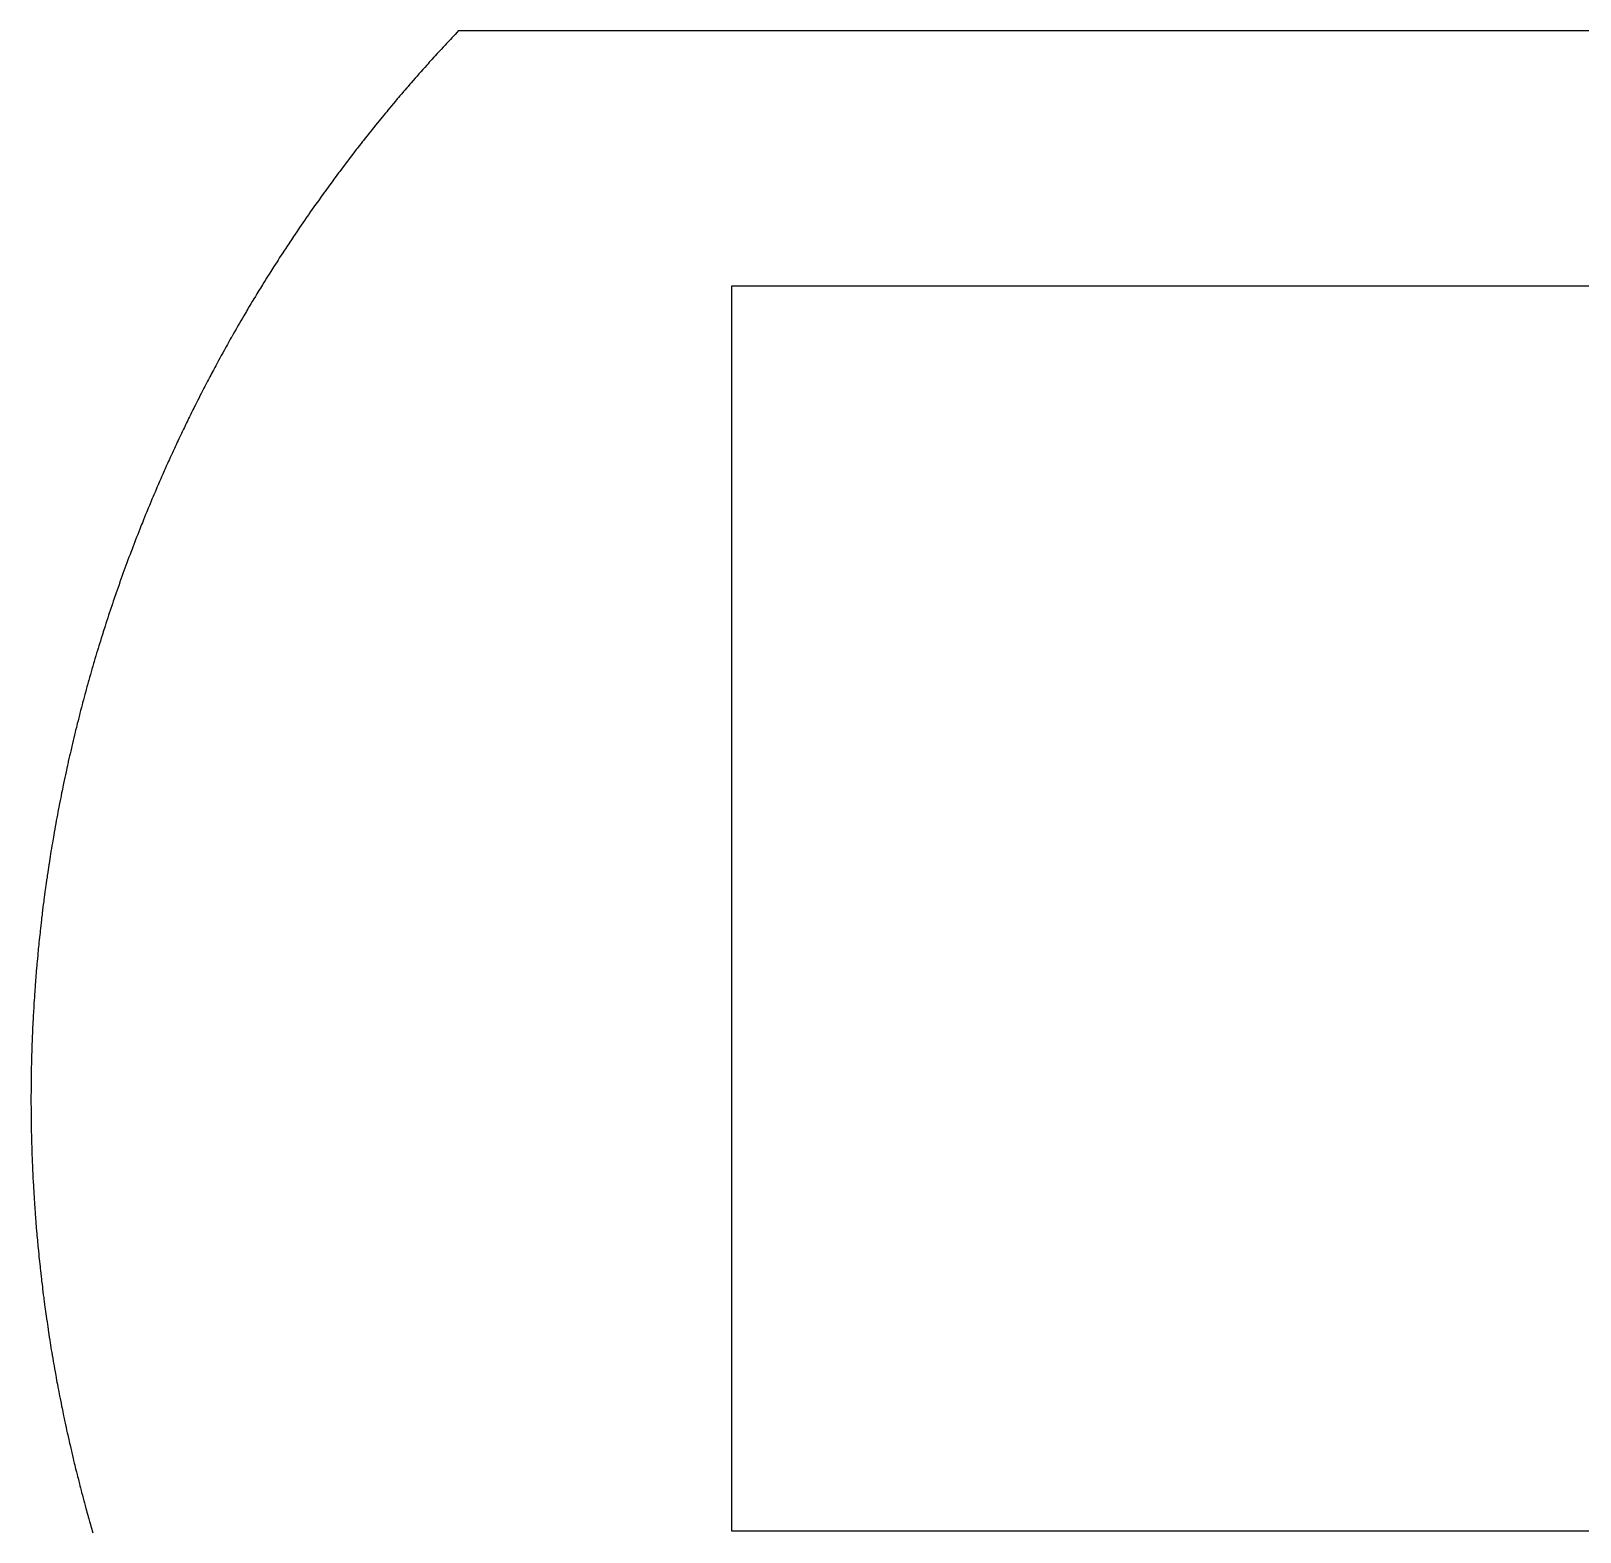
# Model space of a CAD drawing. Header units: metres. Extents: x 0 to 110, y 0 to 92.
# Drawn here: x 0 to 54.7, y 39.5 to 92.5 of the extents above; entities that cross this region are included whole.
import ezdxf

# ---------------------------------------------------------------- set-up
doc = ezdxf.new("R2010")
doc.units = ezdxf.units.M

msp = doc.modelspace()

# ---------------------------------------------------------------- linework, layer by layer
for p, q in [((15.095, 92.5), (15.052, 92.454)), ((94.405, 92.5), (15.095, 92.5)), ((14.557, 91.927), (14.488, 91.851)), ((14.628, 92.003), (14.557, 91.927)), ((14.675, 92.053), (14.628, 92.003)), ((14.745, 92.129), (14.675, 92.053)), ((14.815, 92.204), (14.745, 92.129)), ((14.863, 92.254), (14.815, 92.204)), ((14.933, 92.329), (14.863, 92.254)), ((14.98, 92.379), (14.933, 92.329)), ((15.052, 92.454), (14.98, 92.379)), ((14.07, 91.393), (14.024, 91.342)), ((14.117, 91.445), (14.07, 91.393)), ((14.163, 91.496), (14.117, 91.445)), ((14.232, 91.572), (14.163, 91.496)), ((14.278, 91.623), (14.232, 91.572)), ((14.348, 91.699), (14.278, 91.623)), ((14.418, 91.775), (14.348, 91.699)), ((14.488, 91.851), (14.418, 91.775)), ((13.636, 90.905), (13.568, 90.828)), ((13.704, 90.983), (13.636, 90.905)), ((13.75, 91.034), (13.704, 90.983)), ((13.773, 91.06), (13.75, 91.034)), ((13.841, 91.137), (13.773, 91.06)), ((13.91, 91.214), (13.841, 91.137)), ((13.979, 91.291), (13.91, 91.214)), ((14.024, 91.342), (13.979, 91.291)), ((13.095, 90.281), (13.028, 90.203)), ((13.162, 90.36), (13.095, 90.281)), ((13.207, 90.412), (13.162, 90.36)), ((13.275, 90.49), (13.207, 90.412)), ((13.319, 90.542), (13.275, 90.49)), ((13.387, 90.62), (13.319, 90.542)), ((13.432, 90.672), (13.387, 90.62)), ((13.5, 90.75), (13.432, 90.672)), ((13.568, 90.828), (13.5, 90.75)), ((12.674, 89.781), (12.608, 89.702)), ((12.74, 89.861), (12.674, 89.781)), ((12.807, 89.94), (12.74, 89.861)), ((12.873, 90.019), (12.807, 89.94)), ((12.94, 90.098), (12.873, 90.019)), ((12.984, 90.15), (12.94, 90.098)), ((13.028, 90.203), (12.984, 90.15)), ((12.237, 89.25), (12.172, 89.17)), ((12.303, 89.33), (12.237, 89.25)), ((12.346, 89.383), (12.303, 89.33)), ((12.411, 89.463), (12.346, 89.383)), ((12.455, 89.516), (12.411, 89.463)), ((12.521, 89.596), (12.455, 89.516)), ((12.564, 89.649), (12.521, 89.596)), ((12.608, 89.702), (12.564, 89.649)), ((11.807, 88.713), (11.743, 88.632)), ((11.871, 88.794), (11.807, 88.713)), ((11.914, 88.848), (11.871, 88.794)), ((11.957, 88.901), (11.914, 88.848)), ((11.979, 88.928), (11.957, 88.901)), ((12.043, 89.009), (11.979, 88.928)), ((12.108, 89.089), (12.043, 89.009)), ((12.172, 89.17), (12.108, 89.089)), ((11.363, 88.143), (11.321, 88.089)), ((11.426, 88.225), (11.363, 88.143)), ((11.489, 88.307), (11.426, 88.225)), ((11.531, 88.361), (11.489, 88.307)), ((11.595, 88.442), (11.531, 88.361)), ((11.658, 88.524), (11.595, 88.442)), ((11.701, 88.578), (11.658, 88.524)), ((11.743, 88.632), (11.701, 88.578)), ((10.967, 87.623), (10.905, 87.54)), ((11.029, 87.706), (10.967, 87.623)), ((11.071, 87.76), (11.029, 87.706)), ((11.133, 87.843), (11.071, 87.76)), ((11.175, 87.897), (11.133, 87.843)), ((11.216, 87.952), (11.175, 87.897)), ((11.279, 88.034), (11.216, 87.952)), ((11.321, 88.089), (11.279, 88.034)), ((10.558, 87.07), (10.497, 86.987)), ((10.598, 87.126), (10.558, 87.07)), ((10.659, 87.209), (10.598, 87.126)), ((10.7, 87.264), (10.659, 87.209)), ((10.741, 87.32), (10.7, 87.264)), ((10.803, 87.403), (10.741, 87.32)), ((10.864, 87.485), (10.803, 87.403)), ((10.905, 87.54), (10.864, 87.485)), ((10.115, 86.456), (10.055, 86.372)), ((10.175, 86.54), (10.115, 86.456)), ((10.235, 86.624), (10.175, 86.54)), ((10.295, 86.708), (10.235, 86.624)), ((10.355, 86.792), (10.295, 86.708)), ((10.376, 86.82), (10.355, 86.792)), ((10.436, 86.903), (10.376, 86.82)), ((10.497, 86.987), (10.436, 86.903)), ((9.759, 85.95), (9.72, 85.893)), ((9.799, 86.006), (9.759, 85.95)), ((9.818, 86.034), (9.799, 86.006)), ((9.877, 86.119), (9.818, 86.034)), ((9.937, 86.203), (9.877, 86.119)), ((9.996, 86.288), (9.937, 86.203)), ((10.055, 86.372), (9.996, 86.288)), ((9.39, 85.41), (9.332, 85.325)), ((9.448, 85.496), (9.39, 85.41)), ((9.487, 85.552), (9.448, 85.496)), ((9.545, 85.638), (9.487, 85.552)), ((9.603, 85.723), (9.545, 85.638)), ((9.662, 85.808), (9.603, 85.723)), ((9.72, 85.893), (9.662, 85.808)), ((9.046, 84.895), (8.99, 84.809)), ((9.103, 84.981), (9.046, 84.895)), ((9.141, 85.039), (9.103, 84.981)), ((9.198, 85.124), (9.141, 85.039)), ((9.237, 85.182), (9.198, 85.124)), ((9.275, 85.239), (9.237, 85.182)), ((9.332, 85.325), (9.275, 85.239)), ((8.69, 84.347), (8.634, 84.261)), ((8.727, 84.405), (8.69, 84.347)), ((8.783, 84.492), (8.727, 84.405)), ((8.839, 84.579), (8.783, 84.492)), ((8.895, 84.665), (8.839, 84.579)), ((8.952, 84.751), (8.895, 84.665)), ((8.99, 84.809), (8.952, 84.751)), ((8.321, 83.766), (8.267, 83.679)), ((8.358, 83.825), (8.321, 83.766)), ((8.413, 83.912), (8.358, 83.825)), ((8.468, 83.999), (8.413, 83.912)), ((8.505, 84.058), (8.468, 83.999)), ((8.541, 84.116), (8.505, 84.058)), ((8.578, 84.174), (8.541, 84.116)), ((8.634, 84.261), (8.578, 84.174)), ((7.978, 83.21), (7.925, 83.122)), ((8.014, 83.269), (7.978, 83.21)), ((8.05, 83.328), (8.014, 83.269)), ((8.104, 83.415), (8.05, 83.328)), ((8.14, 83.474), (8.104, 83.415)), ((8.176, 83.533), (8.14, 83.474)), ((8.23, 83.62), (8.176, 83.533)), ((8.267, 83.679), (8.23, 83.62)), ((24.75, 39.5), (24.75, 83.5)), ((24.75, 83.5), (84.75, 83.5)), ((7.659, 82.679), (7.624, 82.62)), ((7.712, 82.768), (7.659, 82.679)), ((7.765, 82.856), (7.712, 82.768)), ((7.818, 82.945), (7.765, 82.856)), ((7.871, 83.034), (7.818, 82.945)), ((7.925, 83.122), (7.871, 83.034)), ((7.312, 82.085), (7.295, 82.055)), ((7.364, 82.175), (7.312, 82.085)), ((7.416, 82.264), (7.364, 82.175)), ((7.468, 82.353), (7.416, 82.264)), ((7.52, 82.442), (7.468, 82.353)), ((7.572, 82.531), (7.52, 82.442)), ((7.607, 82.59), (7.572, 82.531)), ((7.624, 82.62), (7.607, 82.59)), ((7.04, 81.607), (6.989, 81.517)), ((7.074, 81.667), (7.04, 81.607)), ((7.09, 81.697), (7.074, 81.667)), ((7.141, 81.787), (7.09, 81.697)), ((7.192, 81.876), (7.141, 81.787)), ((7.244, 81.966), (7.192, 81.876)), ((7.295, 82.055), (7.244, 81.966)), ((6.723, 81.035), (6.673, 80.945)), ((6.772, 81.126), (6.723, 81.035)), ((6.822, 81.216), (6.772, 81.126)), ((6.855, 81.277), (6.822, 81.216)), ((6.905, 81.367), (6.855, 81.277)), ((6.939, 81.427), (6.905, 81.367)), ((6.989, 81.517), (6.939, 81.427)), ((6.412, 80.46), (6.38, 80.4)), ((6.445, 80.521), (6.412, 80.46)), ((6.493, 80.612), (6.445, 80.521)), ((6.526, 80.673), (6.493, 80.612)), ((6.575, 80.763), (6.526, 80.673)), ((6.624, 80.854), (6.575, 80.763)), ((6.673, 80.945), (6.624, 80.854)), ((6.14, 79.942), (6.109, 79.881)), ((6.188, 80.034), (6.14, 79.942)), ((6.236, 80.126), (6.188, 80.034)), ((6.268, 80.187), (6.236, 80.126)), ((6.316, 80.278), (6.268, 80.187)), ((6.348, 80.339), (6.316, 80.278)), ((6.38, 80.4), (6.348, 80.339)), ((5.843, 79.361), (5.797, 79.268)), ((5.89, 79.453), (5.843, 79.361)), ((5.936, 79.545), (5.89, 79.453)), ((5.967, 79.606), (5.936, 79.545)), ((6.014, 79.698), (5.967, 79.606)), ((6.061, 79.79), (6.014, 79.698)), ((6.109, 79.881), (6.061, 79.79)), ((5.568, 78.806), (5.523, 78.713)), ((5.598, 78.868), (5.568, 78.806)), ((5.644, 78.96), (5.598, 78.868)), ((5.674, 79.022), (5.644, 78.96)), ((5.72, 79.114), (5.674, 79.022)), ((5.751, 79.176), (5.72, 79.114)), ((5.781, 79.237), (5.751, 79.176)), ((5.797, 79.268), (5.781, 79.237)), ((5.314, 78.279), (5.269, 78.186)), ((5.343, 78.341), (5.314, 78.279)), ((5.388, 78.434), (5.343, 78.341)), ((5.418, 78.496), (5.388, 78.434)), ((5.463, 78.589), (5.418, 78.496)), ((5.493, 78.651), (5.463, 78.589)), ((5.523, 78.713), (5.493, 78.651)), ((5.065, 77.75), (5.022, 77.656)), ((5.094, 77.812), (5.065, 77.75)), ((5.123, 77.874), (5.094, 77.812)), ((5.167, 77.968), (5.123, 77.874)), ((5.196, 78.03), (5.167, 77.968)), ((5.225, 78.093), (5.196, 78.03)), ((5.269, 78.186), (5.225, 78.093)), ((4.822, 77.218), (4.78, 77.124)), ((4.851, 77.28), (4.822, 77.218)), ((4.879, 77.343), (4.851, 77.28)), ((4.922, 77.437), (4.879, 77.343)), ((4.965, 77.531), (4.922, 77.437)), ((4.993, 77.594), (4.965, 77.531)), ((5.022, 77.656), (4.993, 77.594)), ((4.585, 76.683), (4.544, 76.588)), ((4.613, 76.746), (4.585, 76.683)), ((4.654, 76.841), (4.613, 76.746)), ((4.682, 76.903), (4.654, 76.841)), ((4.71, 76.966), (4.682, 76.903)), ((4.738, 77.029), (4.71, 76.966)), ((4.78, 77.124), (4.738, 77.029)), ((4.34, 76.114), (4.314, 76.051)), ((4.381, 76.209), (4.34, 76.114)), ((4.421, 76.304), (4.381, 76.209)), ((4.448, 76.368), (4.421, 76.304)), ((4.489, 76.462), (4.448, 76.368)), ((4.517, 76.525), (4.489, 76.462)), ((4.544, 76.588), (4.517, 76.525)), ((4.089, 75.511), (4.05, 75.415)), ((4.141, 75.638), (4.089, 75.511)), ((4.181, 75.734), (4.141, 75.638)), ((4.207, 75.797), (4.181, 75.734)), ((4.247, 75.892), (4.207, 75.797)), ((4.274, 75.956), (4.247, 75.892)), ((4.314, 76.051), (4.274, 75.956)), ((3.883, 75.001), (3.845, 74.905)), ((3.908, 75.065), (3.883, 75.001)), ((3.934, 75.129), (3.908, 75.065)), ((3.972, 75.224), (3.934, 75.129)), ((4.011, 75.32), (3.972, 75.224)), ((4.05, 75.415), (4.011, 75.32)), ((3.669, 74.456), (3.632, 74.36)), ((3.694, 74.52), (3.669, 74.456)), ((3.732, 74.617), (3.694, 74.52)), ((3.769, 74.713), (3.732, 74.617)), ((3.807, 74.809), (3.769, 74.713)), ((3.845, 74.905), (3.807, 74.809)), ((3.462, 73.909), (3.426, 73.813)), ((3.498, 74.006), (3.462, 73.909)), ((3.522, 74.071), (3.498, 74.006)), ((3.547, 74.135), (3.522, 74.071)), ((3.571, 74.199), (3.547, 74.135)), ((3.595, 74.263), (3.571, 74.199)), ((3.632, 74.36), (3.595, 74.263)), ((3.248, 73.328), (3.214, 73.231)), ((3.284, 73.425), (3.248, 73.328)), ((3.319, 73.522), (3.284, 73.425)), ((3.354, 73.619), (3.319, 73.522)), ((3.39, 73.716), (3.354, 73.619)), ((3.426, 73.813), (3.39, 73.716)), ((3.076, 72.842), (3.042, 72.745)), ((3.11, 72.939), (3.076, 72.842)), ((3.144, 73.037), (3.11, 72.939)), ((3.179, 73.134), (3.144, 73.037)), ((3.214, 73.231), (3.179, 73.134)), ((2.874, 72.257), (2.852, 72.191)), ((2.907, 72.354), (2.874, 72.257)), ((2.93, 72.419), (2.907, 72.354)), ((2.963, 72.517), (2.93, 72.419)), ((2.985, 72.582), (2.963, 72.517)), ((3.008, 72.647), (2.985, 72.582)), ((3.042, 72.745), (3.008, 72.647)), ((2.701, 71.734), (2.669, 71.636)), ((2.712, 71.767), (2.701, 71.734)), ((2.744, 71.865), (2.712, 71.767)), ((2.765, 71.93), (2.744, 71.865)), ((2.798, 72.028), (2.765, 71.93)), ((2.82, 72.093), (2.798, 72.028)), ((2.852, 72.191), (2.82, 72.093)), ((2.512, 71.144), (2.481, 71.046)), ((2.533, 71.21), (2.512, 71.144)), ((2.554, 71.276), (2.533, 71.21)), ((2.574, 71.341), (2.554, 71.276)), ((2.595, 71.407), (2.574, 71.341)), ((2.616, 71.472), (2.595, 71.407)), ((2.648, 71.57), (2.616, 71.472)), ((2.669, 71.636), (2.648, 71.57)), ((2.35, 70.618), (2.32, 70.52)), ((2.37, 70.684), (2.35, 70.618)), ((2.4, 70.783), (2.37, 70.684)), ((2.42, 70.849), (2.4, 70.783)), ((2.451, 70.947), (2.42, 70.849)), ((2.481, 71.046), (2.451, 70.947)), ((2.184, 70.058), (2.155, 69.959)), ((2.212, 70.157), (2.184, 70.058)), ((2.232, 70.223), (2.212, 70.157)), ((2.261, 70.322), (2.232, 70.223)), ((2.291, 70.421), (2.261, 70.322)), ((2.32, 70.52), (2.291, 70.421)), ((2.023, 69.495), (1.995, 69.396)), ((2.042, 69.562), (2.023, 69.495)), ((2.07, 69.661), (2.042, 69.562)), ((2.098, 69.76), (2.07, 69.661)), ((2.126, 69.859), (2.098, 69.76)), ((2.155, 69.959), (2.126, 69.859)), ((1.877, 68.965), (1.851, 68.865)), ((1.904, 69.064), (1.877, 68.965)), ((1.922, 69.131), (1.904, 69.064)), ((1.95, 69.23), (1.922, 69.131)), ((1.977, 69.33), (1.95, 69.23)), ((1.995, 69.396), (1.977, 69.33)), ((1.729, 68.399), (1.712, 68.332)), ((1.754, 68.499), (1.729, 68.399)), ((1.78, 68.599), (1.754, 68.499)), ((1.807, 68.699), (1.78, 68.599)), ((1.824, 68.765), (1.807, 68.699)), ((1.851, 68.865), (1.824, 68.765)), ((1.602, 67.899), (1.578, 67.799)), ((1.619, 67.966), (1.602, 67.899)), ((1.636, 68.032), (1.619, 67.966)), ((1.661, 68.132), (1.636, 68.032)), ((1.686, 68.232), (1.661, 68.132)), ((1.712, 68.332), (1.686, 68.232)), ((1.465, 67.33), (1.441, 67.23)), ((1.489, 67.431), (1.465, 67.33)), ((1.513, 67.531), (1.489, 67.431)), ((1.537, 67.632), (1.513, 67.531)), ((1.561, 67.732), (1.537, 67.632)), ((1.578, 67.799), (1.561, 67.732)), ((1.341, 66.794), (1.319, 66.693)), ((1.364, 66.895), (1.341, 66.794)), ((1.379, 66.962), (1.364, 66.895)), ((1.402, 67.062), (1.379, 66.962)), ((1.426, 67.163), (1.402, 67.062)), ((1.441, 67.23), (1.426, 67.163)), ((1.216, 66.223), (1.194, 66.122)), ((1.237, 66.324), (1.216, 66.223)), ((1.252, 66.391), (1.237, 66.324)), ((1.267, 66.458), (1.252, 66.391)), ((1.289, 66.559), (1.267, 66.458)), ((1.311, 66.66), (1.289, 66.559)), ((1.319, 66.693), (1.311, 66.66)), ((1.11, 65.718), (1.096, 65.65)), ((1.124, 65.785), (1.11, 65.718)), ((1.138, 65.853), (1.124, 65.785)), ((1.152, 65.92), (1.138, 65.853)), ((1.173, 66.021), (1.152, 65.92)), ((1.194, 66.122), (1.173, 66.021)), ((0.996, 65.144), (0.983, 65.077)), ((1.009, 65.212), (0.996, 65.144)), ((1.029, 65.313), (1.009, 65.212)), ((1.049, 65.414), (1.029, 65.313)), ((1.062, 65.482), (1.049, 65.414)), ((1.082, 65.583), (1.062, 65.482)), ((1.096, 65.65), (1.082, 65.583)), ((0.894, 64.603), (0.875, 64.502)), ((0.913, 64.705), (0.894, 64.603)), ((0.931, 64.806), (0.913, 64.705)), ((0.951, 64.908), (0.931, 64.806)), ((0.963, 64.975), (0.951, 64.908)), ((0.983, 65.077), (0.963, 64.975)), ((0.792, 64.028), (0.78, 63.96)), ((0.803, 64.095), (0.792, 64.028)), ((0.821, 64.197), (0.803, 64.095)), ((0.839, 64.299), (0.821, 64.197)), ((0.857, 64.4), (0.839, 64.299)), ((0.875, 64.502), (0.857, 64.4)), ((0.707, 63.519), (0.69, 63.417)), ((0.723, 63.62), (0.707, 63.519)), ((0.74, 63.722), (0.723, 63.62)), ((0.757, 63.824), (0.74, 63.722)), ((0.769, 63.892), (0.757, 63.824)), ((0.78, 63.96), (0.769, 63.892)), ((0.616, 62.941), (0.606, 62.873)), ((0.632, 63.043), (0.616, 62.941)), ((0.637, 63.077), (0.632, 63.043)), ((0.653, 63.179), (0.637, 63.077)), ((0.663, 63.247), (0.653, 63.179)), ((0.679, 63.349), (0.663, 63.247)), ((0.69, 63.417), (0.679, 63.349)), ((0.537, 62.396), (0.527, 62.328)), ((0.551, 62.498), (0.537, 62.396)), ((0.566, 62.6), (0.551, 62.498)), ((0.576, 62.669), (0.566, 62.6)), ((0.591, 62.771), (0.576, 62.669)), ((0.606, 62.873), (0.591, 62.771)), ((0.467, 61.885), (0.458, 61.817)), ((0.48, 61.987), (0.467, 61.885)), ((0.494, 62.09), (0.48, 61.987)), ((0.503, 62.158), (0.494, 62.09)), ((0.513, 62.226), (0.503, 62.158)), ((0.527, 62.328), (0.513, 62.226)), ((0.398, 61.339), (0.39, 61.271)), ((0.41, 61.441), (0.398, 61.339)), ((0.423, 61.544), (0.41, 61.441)), ((0.436, 61.646), (0.423, 61.544)), ((0.449, 61.748), (0.436, 61.646)), ((0.458, 61.817), (0.449, 61.748)), ((0.334, 60.792), (0.327, 60.724)), ((0.346, 60.895), (0.334, 60.792)), ((0.358, 60.997), (0.346, 60.895)), ((0.369, 61.1), (0.358, 60.997)), ((0.377, 61.168), (0.369, 61.1)), ((0.39, 61.271), (0.377, 61.168)), ((0.273, 60.211), (0.266, 60.142)), ((0.283, 60.313), (0.273, 60.211)), ((0.29, 60.382), (0.283, 60.313)), ((0.301, 60.484), (0.29, 60.382)), ((0.308, 60.553), (0.301, 60.484)), ((0.319, 60.655), (0.308, 60.553)), ((0.327, 60.724), (0.319, 60.655)), ((0.227, 59.731), (0.218, 59.628)), ((0.237, 59.834), (0.227, 59.731)), ((0.246, 59.937), (0.237, 59.834)), ((0.253, 60.005), (0.246, 59.937)), ((0.259, 60.074), (0.253, 60.005)), ((0.266, 60.142), (0.259, 60.074)), ((0.177, 59.148), (0.169, 59.046)), ((0.183, 59.217), (0.177, 59.148)), ((0.188, 59.286), (0.183, 59.217)), ((0.197, 59.389), (0.188, 59.286)), ((0.206, 59.491), (0.197, 59.389)), ((0.212, 59.56), (0.206, 59.491)), ((0.218, 59.628), (0.212, 59.56)), ((0.133, 58.565), (0.126, 58.462)), ((0.138, 58.634), (0.133, 58.565)), ((0.143, 58.703), (0.138, 58.634)), ((0.15, 58.806), (0.143, 58.703)), ((0.158, 58.908), (0.15, 58.806)), ((0.163, 58.977), (0.158, 58.908)), ((0.169, 59.046), (0.163, 58.977)), ((0.102, 58.085), (0.095, 57.982)), ((0.106, 58.153), (0.102, 58.085)), ((0.112, 58.256), (0.106, 58.153)), ((0.119, 58.359), (0.112, 58.256)), ((0.126, 58.462), (0.119, 58.359)), ((0.069, 57.501), (0.064, 57.398)), ((0.073, 57.57), (0.069, 57.501)), ((0.078, 57.673), (0.073, 57.57)), ((0.082, 57.741), (0.078, 57.673)), ((0.086, 57.81), (0.082, 57.741)), ((0.089, 57.879), (0.086, 57.81)), ((0.095, 57.982), (0.089, 57.879)), ((0.043, 56.917), (0.039, 56.813)), ((0.046, 56.985), (0.043, 56.917)), ((0.05, 57.089), (0.046, 56.985)), ((0.054, 57.192), (0.05, 57.089)), ((0.059, 57.295), (0.054, 57.192)), ((0.064, 57.398), (0.059, 57.295)), ((0.026, 56.435), (0.023, 56.332)), ((0.029, 56.538), (0.026, 56.435)), ((0.032, 56.607), (0.029, 56.538)), ((0.035, 56.71), (0.032, 56.607)), ((0.039, 56.813), (0.035, 56.71)), ((0.01, 55.816), (0.009, 55.748)), ((0.012, 55.919), (0.01, 55.816)), ((0.014, 55.988), (0.012, 55.919)), ((0.016, 56.057), (0.014, 55.988)), ((0.018, 56.16), (0.016, 56.057)), ((0.02, 56.229), (0.018, 56.16)), ((0.023, 56.332), (0.02, 56.229)), ((0.003, 55.335), (0.002, 55.232)), ((0.004, 55.404), (0.003, 55.335)), ((0.005, 55.507), (0.004, 55.404)), ((0.006, 55.576), (0.005, 55.507)), ((0.007, 55.644), (0.006, 55.576)), ((0.009, 55.748), (0.007, 55.644)), ((0.001, 54.991), (0, 54.922)), ((0, 54.922), (0, 54.819)), ((0, 54.819), (0, 54.75)), ((0, 54.75), (0, 54.681)), ((0.002, 55.163), (0.001, 55.094)), ((0.001, 55.094), (0.001, 54.991)), ((0.002, 55.232), (0.002, 55.163)), ((0, 54.681), (0, 54.578)), ((0, 54.578), (0.001, 54.509)), ((0.001, 54.509), (0.001, 54.406)), ((0.001, 54.406), (0.002, 54.337)), ((0.002, 54.337), (0.002, 54.268)), ((0.002, 54.268), (0.003, 54.165)), ((0.003, 54.165), (0.004, 54.096)), ((0.004, 54.096), (0.005, 53.993)), ((0.005, 53.993), (0.006, 53.924)), ((0.006, 53.924), (0.007, 53.856)), ((0.007, 53.856), (0.009, 53.752)), ((0.009, 53.752), (0.01, 53.684)), ((0.01, 53.684), (0.012, 53.581)), ((0.012, 53.581), (0.014, 53.512)), ((0.014, 53.512), (0.016, 53.443)), ((0.016, 53.443), (0.018, 53.34)), ((0.018, 53.34), (0.02, 53.271)), ((0.02, 53.271), (0.023, 53.168)), ((0.023, 53.168), (0.025, 53.099)), ((0.025, 53.099), (0.027, 53.03)), ((0.027, 53.03), (0.029, 52.962)), ((0.029, 52.962), (0.033, 52.858)), ((0.033, 52.858), (0.035, 52.79)), ((0.035, 52.79), (0.039, 52.687)), ((0.039, 52.687), (0.043, 52.583)), ((0.043, 52.583), (0.046, 52.515)), ((0.046, 52.515), (0.049, 52.446)), ((0.049, 52.446), (0.053, 52.343)), ((0.053, 52.343), (0.058, 52.24)), ((0.058, 52.24), (0.062, 52.137)), ((0.062, 52.137), (0.067, 52.033)), ((0.067, 52.033), (0.071, 51.965)), ((0.071, 51.965), (0.076, 51.862)), ((0.076, 51.862), (0.078, 51.827)), ((0.078, 51.827), (0.084, 51.724)), ((0.084, 51.724), (0.089, 51.621)), ((0.089, 51.621), (0.095, 51.518)), ((0.095, 51.518), (0.102, 51.415)), ((0.102, 51.415), (0.108, 51.312)), ((0.108, 51.312), (0.115, 51.209)), ((0.115, 51.209), (0.119, 51.141)), ((0.119, 51.141), (0.126, 51.038)), ((0.126, 51.038), (0.133, 50.935)), ((0.133, 50.935), (0.138, 50.866)), ((0.138, 50.866), (0.143, 50.797)), ((0.143, 50.797), (0.15, 50.694)), ((0.15, 50.694), (0.158, 50.592)), ((0.158, 50.592), (0.163, 50.523)), ((0.163, 50.523), (0.169, 50.454)), ((0.169, 50.454), (0.177, 50.352)), ((0.177, 50.352), (0.183, 50.283)), ((0.183, 50.283), (0.188, 50.214)), ((0.188, 50.214), (0.197, 50.111)), ((0.197, 50.111), (0.206, 50.009)), ((0.206, 50.009), (0.212, 49.94)), ((0.212, 49.94), (0.218, 49.872)), ((0.218, 49.872), (0.227, 49.769)), ((0.227, 49.769), (0.233, 49.7)), ((0.233, 49.7), (0.24, 49.632)), ((0.24, 49.632), (0.246, 49.563)), ((0.246, 49.563), (0.253, 49.495)), ((0.253, 49.495), (0.263, 49.392)), ((0.263, 49.392), (0.273, 49.289)), ((0.273, 49.289), (0.283, 49.187)), ((0.283, 49.187), (0.29, 49.118)), ((0.29, 49.118), (0.301, 49.016)), ((0.301, 49.016), (0.308, 48.947)), ((0.308, 48.947), (0.319, 48.845)), ((0.319, 48.845), (0.327, 48.776)), ((0.327, 48.776), (0.334, 48.708)), ((0.334, 48.708), (0.346, 48.605)), ((0.346, 48.605), (0.358, 48.503)), ((0.358, 48.503), (0.369, 48.4)), ((0.369, 48.4), (0.377, 48.332)), ((0.377, 48.332), (0.39, 48.229)), ((0.39, 48.229), (0.402, 48.127)), ((0.402, 48.127), (0.41, 48.059)), ((0.41, 48.059), (0.423, 47.956)), ((0.423, 47.956), (0.436, 47.854)), ((0.436, 47.854), (0.449, 47.752)), ((0.449, 47.752), (0.458, 47.683)), ((0.458, 47.683), (0.467, 47.615)), ((0.467, 47.615), (0.48, 47.513)), ((0.48, 47.513), (0.494, 47.41)), ((0.494, 47.41), (0.503, 47.342)), ((0.503, 47.342), (0.513, 47.274)), ((0.513, 47.274), (0.527, 47.172)), ((0.527, 47.172), (0.537, 47.104)), ((0.537, 47.104), (0.551, 47.002)), ((0.551, 47.002), (0.566, 46.9)), ((0.566, 46.9), (0.581, 46.797)), ((0.581, 46.797), (0.591, 46.729)), ((0.591, 46.729), (0.606, 46.627)), ((0.606, 46.627), (0.621, 46.525)), ((0.621, 46.525), (0.632, 46.457)), ((0.632, 46.457), (0.647, 46.355)), ((0.647, 46.355), (0.663, 46.253)), ((0.663, 46.253), (0.679, 46.151)), ((0.679, 46.151), (0.69, 46.083)), ((0.69, 46.083), (0.707, 45.981)), ((0.707, 45.981), (0.718, 45.913)), ((0.718, 45.913), (0.735, 45.812)), ((0.735, 45.812), (0.751, 45.71)), ((0.751, 45.71), (0.757, 45.676)), ((0.757, 45.676), (0.769, 45.608)), ((0.769, 45.608), (0.786, 45.506)), ((0.786, 45.506), (0.798, 45.439)), ((0.798, 45.439), (0.815, 45.337)), ((0.815, 45.337), (0.833, 45.235)), ((0.833, 45.235), (0.851, 45.134)), ((0.851, 45.134), (0.863, 45.066)), ((0.863, 45.066), (0.875, 44.998)), ((0.875, 44.998), (0.888, 44.931)), ((0.888, 44.931), (0.906, 44.829)), ((0.906, 44.829), (0.919, 44.761)), ((0.919, 44.761), (0.931, 44.694)), ((0.931, 44.694), (0.951, 44.592)), ((0.951, 44.592), (0.97, 44.491)), ((0.97, 44.491), (0.983, 44.423)), ((0.983, 44.423), (0.996, 44.356)), ((0.996, 44.356), (1.009, 44.288)), ((1.009, 44.288), (1.029, 44.187)), ((1.029, 44.187), (1.049, 44.086)), ((1.049, 44.086), (1.062, 44.018)), ((1.062, 44.018), (1.082, 43.917)), ((1.082, 43.917), (1.096, 43.85)), ((1.096, 43.85), (1.11, 43.782)), ((1.11, 43.782), (1.124, 43.715)), ((1.124, 43.715), (1.138, 43.647)), ((1.138, 43.647), (1.152, 43.58)), ((1.152, 43.58), (1.173, 43.479)), ((1.173, 43.479), (1.187, 43.412)), ((1.187, 43.412), (1.208, 43.311)), ((1.208, 43.311), (1.23, 43.21)), ((1.23, 43.21), (1.237, 43.176)), ((1.237, 43.176), (1.259, 43.075)), ((1.259, 43.075), (1.281, 42.975)), ((1.281, 42.975), (1.296, 42.907)), ((1.296, 42.907), (1.311, 42.84)), ((1.311, 42.84), (1.334, 42.739)), ((1.334, 42.739), (1.349, 42.672)), ((1.349, 42.672), (1.364, 42.605)), ((1.364, 42.605), (1.379, 42.538)), ((1.379, 42.538), (1.402, 42.438)), ((1.402, 42.438), (1.426, 42.337)), ((1.426, 42.337), (1.441, 42.27)), ((1.441, 42.27), (1.465, 42.17)), ((1.465, 42.17), (1.489, 42.069)), ((1.489, 42.069), (1.505, 42.002)), ((1.505, 42.002), (1.529, 41.902)), ((1.529, 41.902), (1.545, 41.835)), ((1.545, 41.835), (1.561, 41.768)), ((1.561, 41.768), (1.578, 41.701)), ((1.578, 41.701), (1.602, 41.601)), ((1.602, 41.601), (1.627, 41.501)), ((1.627, 41.501), (1.644, 41.434)), ((1.644, 41.434), (1.661, 41.368)), ((1.661, 41.368), (1.686, 41.268)), ((1.686, 41.268), (1.712, 41.168)), ((1.712, 41.168), (1.729, 41.101)), ((1.729, 41.101), (1.746, 41.034)), ((1.746, 41.034), (1.772, 40.934)), ((1.772, 40.934), (1.789, 40.868)), ((1.789, 40.868), (1.815, 40.768)), ((1.815, 40.768), (1.842, 40.668)), ((1.842, 40.668), (1.869, 40.569)), ((1.869, 40.569), (1.886, 40.502)), ((1.886, 40.502), (1.913, 40.403)), ((1.913, 40.403), (1.94, 40.303)), ((1.94, 40.303), (1.959, 40.237)), ((1.959, 40.237), (1.977, 40.17)), ((1.977, 40.17), (2.005, 40.071)), ((2.005, 40.071), (2.023, 40.005)), ((2.023, 40.005), (2.042, 39.938)), ((2.042, 39.938), (2.07, 39.839)), ((2.07, 39.839), (2.098, 39.74)), ((2.098, 39.74), (2.117, 39.674)), ((2.117, 39.674), (2.145, 39.574)), ((2.145, 39.574), (2.164, 39.508)), ((2.164, 39.508), (2.184, 39.442)), ((84.75, 39.5), (24.75, 39.5))]:
    msp.add_line(p, q)

doc.saveas('drawing.dxf')
